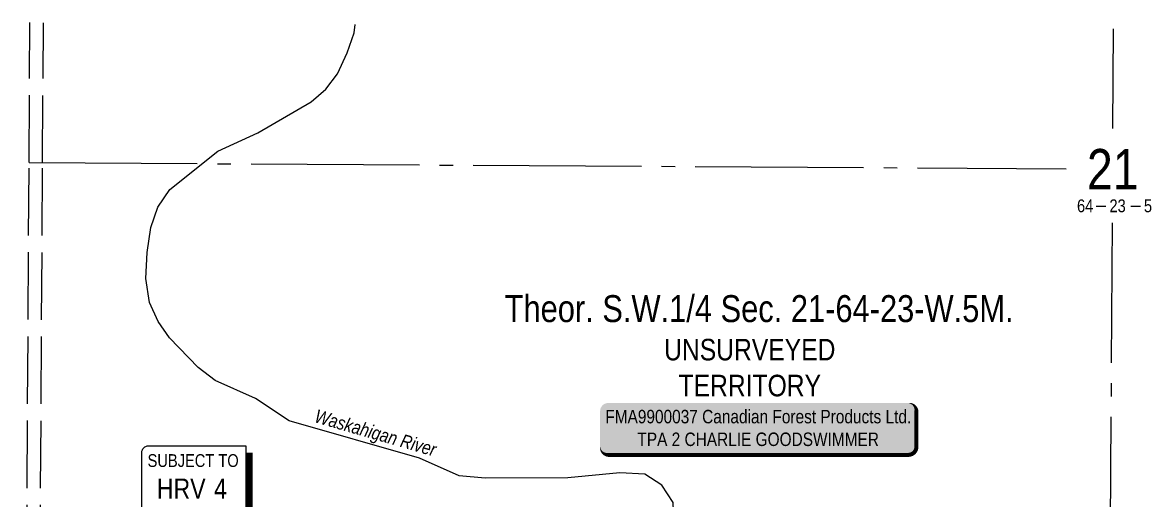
# Model space of a CAD drawing. Extents: x 456630 to 490274, y 6043290 to 6049977.
# Drawn here: x 472217 to 473056, y 6044817 to 6045172 of the extents above; entities that cross this region are included whole.
import ezdxf
from ezdxf.enums import TextEntityAlignment as Align

# ---------------------------------------------------------------- set-up
doc = ezdxf.new("R2010")
doc.units = 0
doc.header["$LTSCALE"] = 5
doc.linetypes.add('foc-QUARTERLINE', pattern=[33, 25, -3, 2, -3])
doc.linetypes.add('foc-UNSURVEYED', pattern=[12.5, 10, -2.5])
for name, color, linetype in [('10', 1, 'Continuous'), ('9', 3, 'Continuous'), ('C-SYMBOL', 7, 'Continuous'), ('CG-NOTES', 7, 'Continuous'), ('CTW', 7, 'Continuous'), ('L-QSEC', 8, 'foc-QUARTERLINE'), ('L-SECLBL', 7, 'Continuous'), ('L-UNS-T', 3, 'Continuous'), ('L-USEC', 7, 'foc-UNSURVEYED'), ('T-WATER', 160, 'Continuous'), ('T-WATER-T', 170, 'Continuous')]:
    doc.layers.add(name, color=color, linetype=linetype)
doc.layers.add('F-EZE-T', color=190, linetype='Continuous', lineweight=9)
doc.styles.add('175L', font='ARIALN.TTF', dxfattribs={"height": 20})
doc.styles.add('80', font='ARIALN.TTF', dxfattribs={"height": 10})
doc.styles.add('80L', font='ARIALN.TTF', dxfattribs={"height": 10})
doc.styles.add('foc-LtypeFont', font='ARIALN.TTF', dxfattribs={"height": 7.35})
doc.styles.add('HRV', font='ARIALN.TTF', dxfattribs={"height": 3})
doc.styles.add('SIMPLEX', font='ARIALN.TTF')
doc.linetypes.add('foc-TOPO-flowdirection-NOLINE', pattern='A,0,[">",foc-LtypeFont,S=0.3,R=0,X=0,Y=-0.945],-20,[">",foc-LtypeFont,S=0.3,R=0,X=0,Y=-0.945],0', length=20)

# ---------------------------------------------------------------- blocks, each defined once
blk = doc.blocks.new('L-SECLBL')
at = {"layer": '9', "color": 7}
for p, q in [((-5.08, -27.83), (-12.29, -27.83)), ((20.7, -27.83), (13.5, -27.83))]:
    blk.add_line(p, q, dxfattribs=at)
at = {"layer": '10', "color": 2, "style": 'SIMPLEX'}
blk.add_attdef('SEC', text='', height=30, dxfattribs=at).set_placement((0, 0), align=Align.MIDDLE)
at = {"layer": '10', "color": 5, "style": '80L'}
blk.add_attdef('TWP', text='', height=9.5, dxfattribs=at).set_placement((-14.43, -27.37), align=Align.MIDDLE_RIGHT)
blk.add_attdef('RGE', text='', height=9.5, dxfattribs=at).set_placement((3.62, -27.37), align=Align.MIDDLE_CENTER)
blk.add_attdef('MER', text='', height=9.5, dxfattribs=at).set_placement((23.17, -27.37), align=Align.MIDDLE_LEFT)
blk = doc.blocks.new('HRV')
blk.add_lwpolyline([(-35.14, 31.6), (37.21, 31.6), (37.21, -25.54, -0.414214), (32.21, -30.54), (-40.14, -30.54), (-40.14, 26.6, -0.414214)], format="xyb", close=True)
at = {"const_width": 5, "flags": 128}
blk.add_lwpolyline([(-35.14, -33.04), (32.21, -33.04, 0.414214), (39.71, -25.54), (39.71, 26.6)], format="xyb", dxfattribs=at)
at = {"style": '80L'}
blk.add_text('SUBJECT TO', height=9.5, dxfattribs=at).set_placement((-2.01, 13.06), align=Align.BOTTOM_CENTER)
blk.add_attdef('(N.W.1/4 00)', text='', height=7.12, dxfattribs=at).set_placement((-2.01, -24.45), align=Align.BOTTOM_CENTER)
at = {"layer": 'CTW', "color": 3, "style": 'HRV'}
blk.add_text('HRV', height=15, dxfattribs=at).set_placement((-10.88, -0.18), align=Align.MIDDLE_CENTER)
blk.add_attdef('0', text='', height=15, dxfattribs=at).set_placement((18.28, -0.18), align=Align.MIDDLE_CENTER)
blk = doc.blocks.new('*U683')
h = blk.add_hatch(color=255)
edge = h.paths.add_edge_path()
edge.add_line((-111.5, -20), (111.5, -20))
edge.add_arc((111.5, -14), 6, 270, 360)
edge.add_line((117.5, -14), (117.5, 12.5))
edge.add_arc((111.5, 12.5), 6, 0, 90)
edge.add_line((111.5, 18.5), (-111.5, 18.5))
edge.add_arc((-111.5, 12.5), 6, 90, 180)
edge.add_line((-117.5, 12.5), (-117.5, -14))
edge.add_arc((-111.5, -14), 6, 180, 270)
at = {"color": 44, "flags": 128}
blk.add_lwpolyline([(-111.5, -20, 3, 3, 0), (111.5, -20, 3, 3, 0.414214), (117.5, -14, 3, 3, 0), (117.5, 12.5, 3, 0, 0.414214), (111.5, 18.5, 0, 0, 0), (-111.5, 18.5, 0, 0, 0.414214), (-117.5, 12.5, 0, 0, 0), (-117.5, -14, 0, 3, 0.414214)], format="xyseb", close=True, dxfattribs=at)
at = {"color": 44, "style": '80'}
blk.add_attdef('ENTER_TEXT_001', (-35.99, -5), '', height=10, dxfattribs=at)

msp = doc.modelspace()

# ---------------------------------------------------------------- linework, layer by layer
at = {"layer": 'L-QSEC'}
for p, q in [((473027.483, 6045092.905), (473027.915, 6045166.982)), ((472222.15, 6045067.59), (472992.697, 6045063.107)), ((473022.624, 6044258.912), (473027.076, 6045022.907))]:
    msp.add_line(p, q, dxfattribs=at)
at = {"layer": 'L-USEC'}
for p, q in [((472222.15, 6045067.59), (472222.774, 6045171.549)), ((472232.19, 6045067.53), (472232.814, 6045171.492)), ((472217.322, 6044263.562), (472222.15, 6045067.59)), ((472227.362, 6044263.501), (472232.19, 6045067.53))]:
    msp.add_line(p, q, dxfattribs=at)
at = {"layer": 'T-WATER', "linetype": 'foc-TOPO-flowdirection-NOLINE', "flags": 128}
msp.add_lwpolyline([(472634.495, 6044751.166), (472693.748, 6044784.617), (472701.466, 6044797.118), (472700.828, 6044815.365), (472692.212, 6044828.131), (472679.768, 6044836.448), (472661.209, 6044837.43), (472622.373, 6044833.687), (472561.072, 6044833.258), (472541.614, 6044835.077), (472512.285, 6044848.1), (472415.5, 6044875.927), (472390.365, 6044892.502), (472360.437, 6044905.764), (472347.808, 6044915.521), (472326.566, 6044937.566), (472318.074, 6044949.613), (472311.737, 6044963.645), (472308.996, 6044981.585), (472309.914, 6045000.856), (472312.634, 6045019.529), (472317.884, 6045034.427), (472326.681, 6045047.53), (472362.398, 6045076.117), (472392.088, 6045089.746), (472431.663, 6045112.818), (472442.751, 6045122.145), (472451.429, 6045133.628), (472458.418, 6045149.129), (472463.611, 6045164.026), (472464.484, 6045170.178)], dxfattribs=at)
at = {"layer": 'T-WATER', "flags": 128}
msp.add_lwpolyline([(472700.828, 6044815.365), (472692.212, 6044828.131), (472679.768, 6044836.448), (472661.209, 6044837.43), (472622.373, 6044833.687), (472561.072, 6044833.258), (472541.614, 6044835.077), (472512.285, 6044848.1), (472415.5, 6044875.927), (472390.365, 6044892.502), (472360.437, 6044905.764), (472347.808, 6044915.521), (472326.566, 6044937.566), (472318.074, 6044949.613), (472311.737, 6044963.645), (472308.996, 6044981.585), (472309.914, 6045000.856), (472312.634, 6045019.529), (472317.884, 6045034.427), (472326.681, 6045047.53), (472362.398, 6045076.117), (472392.088, 6045089.746), (472431.663, 6045112.818), (472442.751, 6045122.145), (472451.429, 6045133.628), (472458.418, 6045149.129), (472463.611, 6045164.026), (472464.484, 6045170.178)], dxfattribs=at)

# ---------------------------------------------------------------- block references
at = {"layer": 'CG-NOTES'}
msp.add_blockref('HRV', (472346.064, 6044825.769), dxfattribs=at).add_auto_attribs({'(N.W.1/4 00)': '(L.S.4 & 5)', '0': '4'})
at = {"layer": 'F-EZE-T'}
ref = msp.add_blockref('*U683', (472763.953, 6044870.652), dxfattribs=at)
ref.add_attrib('ENTER_TEXT_001', 'FMA9900037 Canadian Forest Products Ltd.', (472650.287, 6044874.071), dxfattribs={"layer": '0', "color": 44, "height": 10, "style": '80'})
ref.add_attrib('ENTER_TEXT_002', 'TPA 2 CHARLIE GOODSWIMMER', (472674.144, 6044857.227), dxfattribs={"layer": '0', "color": 44, "height": 10, "style": '80'})
at = {"layer": 'L-SECLBL'}
msp.add_blockref('L-SECLBL', (473027.309, 6045062.906), dxfattribs=at).add_auto_attribs({'SEC': '21', 'TWP': '64', 'RGE': '23', 'MER': '5'})

# ---------------------------------------------------------------- texts
at = {"layer": 'C-SYMBOL', "color": 3, "style": '175L'}
msp.add_text('Theor. S.W.1/4 Sec. 21-64-23-W.5M.', height=20, dxfattribs=at).set_placement((472764.587, 6044943.226), align=Align.BOTTOM_CENTER)
at = {"layer": 'L-UNS-T', "insert": (472757.647, 6044915.335), "char_height": 16, "attachment_point": 5, "style": '80L'}
msp.add_mtext_dynamic_manual_height_columns('UNSURVEYED TERRITORY', width=126.41375, gutter_width=47.5, heights=[0], dxfattribs=at)
at = {"layer": 'T-WATER-T', "insert": (472435.602, 6044884.884), "char_height": 10, "attachment_point": 1, "rotation": 343.959029, "style": '175L'}
msp.add_mtext_dynamic_manual_height_columns('\\pi0.76623;{\\fArial Narrow|b0|i1|c0|p34;Waskahigan River}', width=94.04952, gutter_width=100, heights=[0], dxfattribs=at)

doc.saveas('drawing.dxf')
